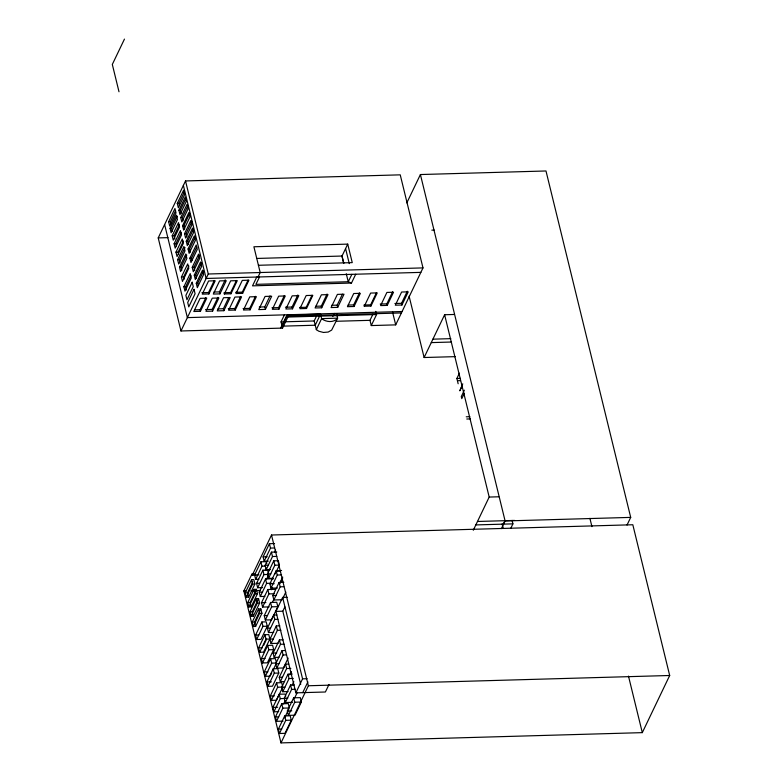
<?xml version="1.0" encoding="UTF-8"?>
<svg xmlns="http://www.w3.org/2000/svg" width="782" height="782" viewBox="0 0 782 782"><rect width="100%" height="100%" fill="white"/><g stroke="black" fill="none" stroke-linecap="round" stroke-linejoin="round"><path stroke-width="1.17" d="M124.455 39.1L112.315 64.437L119.001 91.768M336.495 313.543L337.628 318.166C333.885 322.995 325.967 322.213 321.607 318.616L320.522 314.168L287.375 315.117L287.844 317.042L282.556 328.088L180.974 330.972L158.218 237.914L185.52 180.945L400.237 174.845L422.994 267.903L395.692 324.872L371.274 325.566L369.994 320.327L372.877 314.296M168.629 221.697L174.943 208.53L176.009 212.909L169.704 226.076L168.629 221.697L170.339 221.648L175.598 210.671M177.279 203.408L183.584 190.241L184.66 194.63L178.355 207.787L177.279 203.408L178.892 203.359L184.141 192.392M170.065 228.315L176.37 215.148L177.446 219.537L171.141 232.694L170.065 228.315L171.522 228.276L177.299 216.203M178.912 210.241L185.226 197.074L186.292 201.463L179.987 214.62L178.912 210.241L180.368 210.202L185.627 199.234M180.73 217.582L187.035 204.415L188.11 208.794L181.805 221.961L180.73 217.582L182.284 217.533L188.071 205.47M172.196 235.783L178.501 222.626L179.567 227.005L173.262 240.162L172.196 235.783L174.103 235.734L179.361 224.766M182.577 225.734L188.882 212.567L189.958 216.946L183.653 230.113L182.577 225.734L183.887 225.695L189.664 213.633M174.112 243.749L180.417 230.582L181.492 234.962L175.188 248.129L174.112 243.749L175.872 243.701L181.131 232.733M184.532 233.681L190.847 220.514L191.913 224.893L185.608 238.06L184.532 233.681L186.096 233.632L191.873 221.57M175.97 252.136L182.274 238.969L183.35 243.349L177.045 256.516L175.97 252.136L178.13 252.068L183.389 241.1M186.243 241.237L192.548 228.07L193.613 232.45L187.309 245.616L186.243 241.237L187.7 241.188L193.477 229.126M177.622 259.653L183.926 246.486L185.002 250.866L178.687 264.033L177.622 259.653L179.225 259.604L185.011 247.542M188.071 248.979L194.376 235.812L195.451 240.191L189.136 253.358L188.071 248.979L189.527 248.93L195.305 236.868M179.518 267.17L185.823 254.003L186.888 258.383L180.583 271.55L179.518 267.17L180.974 267.131L186.751 255.059M189.909 258.148L196.214 244.991L197.289 249.37L190.974 262.537L189.909 258.148L191.463 258.109L196.722 247.141M181.404 277.063L187.709 263.905L188.785 268.285L182.48 281.452L181.404 277.063L183.614 277.004L188.873 266.036M192.235 267.317L198.54 254.15L199.615 258.539L193.31 271.696L192.235 267.317L193.946 267.268L199.723 255.206M183.887 286.769L190.202 273.602L191.267 277.981L184.963 291.148L183.887 286.769L185.696 286.72L190.955 275.743M194.259 275.156L200.563 261.999L201.639 266.379L195.324 279.536L194.259 275.156L195.715 275.117L201.492 263.055M196.262 283.28L202.567 270.113L203.643 274.492L197.328 287.659L196.262 283.28L197.719 283.24L203.496 271.168M180.974 330.972L208.276 274.003L185.52 180.945M200.436 311.314L206.741 298.147L200.114 298.343L193.809 311.5L200.436 311.314L200.045 309.721L205.832 297.659M208.892 293.954L215.197 280.787L208.569 280.982L202.264 294.14L208.892 293.954L208.54 292.527L214.327 280.464M219.947 293.876L226.252 280.709L219.615 280.904L213.31 294.061L219.947 293.876L219.459 291.882L225.236 279.819M212.587 311.138L218.892 297.971L212.264 298.167L205.959 311.324L212.587 311.138L212.166 309.408L217.943 297.346M224.346 293.983L230.651 280.816L237.288 280.63L230.973 293.788L224.346 293.983L224.043 292.712M230.973 293.788L230.67 292.527L236.447 280.464M223.877 310.698L230.182 297.531L223.554 297.727L217.249 310.884L223.877 310.698L223.398 308.743L228.657 297.766M242.615 293.367L248.92 280.2L242.293 280.386L235.978 293.553L242.615 293.367L242.312 292.136L248.099 280.073M235.255 310.043L241.56 296.877L234.932 297.062L228.627 310.229L235.255 310.043L234.883 308.519L240.66 296.446M256.75 277.033L252.527 285.85L351.489 283.045L355.722 274.218M258.05 276.994L260.191 272.527L253.896 246.77L347.726 244.111L352.252 262.625L258.422 265.284M250.084 309.828L256.388 296.671L249.761 296.857L243.456 310.024L250.084 309.828L249.732 308.372L255.509 296.31M265.391 309.398L271.696 296.241L265.069 296.427L258.764 309.594L265.391 309.398L264.775 306.876L270.034 295.909M278.978 309.134L285.283 295.967L278.656 296.153L272.351 309.32L278.978 309.134L278.607 307.6L284.384 295.537M282.556 328.088L281.041 321.91L284.413 314.882M280.65 328.137L286.368 316.221L401.41 312.947M287.375 315.117L282.087 326.162L315.224 325.224L320.522 314.168M292.507 308.822L298.812 295.664L292.175 295.85L285.87 309.007L292.507 308.822L292.067 307.033L297.844 294.961M306.515 308.509L312.82 295.342L306.192 295.528L299.877 308.695L306.515 308.509L306.212 307.277L311.998 295.215M343.709 262.977L342.017 256.037L347.726 244.111M316.309 329.672L321.607 318.616L337.628 318.166L331.666 330.082L328.205 332.047L323.465 332.458L318.782 331.216L316.339 329.623L314.188 320.972L316.593 315.948M321.705 307.785L328.01 294.618L321.382 294.814L315.078 307.971L321.705 307.785L321.294 306.094L327.072 294.022M337.716 307.365L344.021 294.198L337.394 294.384L331.089 307.551L337.716 307.365L337.179 305.136L342.428 294.169M332.839 316.427L334.285 313.416M354.05 306.495L360.355 293.338L353.728 293.524L347.423 306.691L354.05 306.495L353.66 304.902L359.446 292.839M406.816 202.89L420.403 174.542L545.992 170.975L630.703 517.391L627.037 525.025M364.314 306.241L370.629 293.074L377.256 292.888L370.951 306.045L364.314 306.241L364.021 305.009L370.648 304.824L376.425 292.751M255.841 575.21L252.205 575.308L271.51 535.015L632.824 524.751L669.685 675.492L642.305 732.636L280.992 742.9L243.837 590.967L251.912 574.115L255.548 574.017M371.274 325.566L376.572 314.52L375.8 311.373M245.216 592.864L251.521 579.697L253.837 579.628L254.903 584.007L248.598 597.174L246.291 597.243L245.216 592.864L247.523 592.795L252.782 581.828M268.294 561.134L264.169 561.251L263.104 556.872L269.409 543.705L274.56 543.558M258.891 579.267L255.665 579.354L254.59 574.975L260.905 561.808L266.271 561.662L266.809 563.851M246.291 597.243L252.596 584.076L251.521 579.697M387.227 305.4L393.532 292.233L386.904 292.429L380.599 305.586L387.227 305.4L386.846 303.846L392.623 291.774M264.169 561.251L270.484 548.094L269.409 543.705M255.665 579.354L261.97 566.188L260.905 561.808M262.576 587.595L257.649 587.732L256.584 583.352L262.889 570.186L267.806 570.049L268.617 573.333M270.474 569.56L266.173 569.687L265.108 565.298L271.413 552.141L276.779 551.984M247.777 602.531L254.082 589.374L256.398 589.305L257.464 593.685L251.159 606.852L248.852 606.92L247.777 602.531L250.093 602.472L256.398 589.305M265.245 570.43L266.3 568.231M266.173 569.687L272.488 556.52L271.413 552.141M274.56 552.297L275.606 550.108M257.649 587.732L263.954 574.574L262.889 570.186M248.852 606.92L255.157 593.753L254.082 589.374M268.275 571.437L269.331 569.247M273.104 578.25L268.529 578.387L267.454 573.998L273.768 560.841L278.333 560.714L279.409 565.093L275.205 573.861M264.893 596.392L260.298 596.529L259.223 592.15L265.538 578.983L273.573 578.758M249.937 611.856L256.242 598.699L258.559 598.631L259.624 603.01L253.319 616.177L251.012 616.236L249.937 611.856L252.254 611.788L258.559 598.631M266.779 578.817L268.353 575.523M268.529 578.387L274.834 565.22L273.768 560.841M260.298 596.529L266.603 583.362L265.538 578.983M251.012 616.236L257.317 603.078L256.242 598.699M401.938 305.009L408.243 291.842L401.616 292.028L395.311 305.195L401.938 305.009L401.528 303.318L407.305 291.246M277.444 588.005L270.963 588.191L269.888 583.812L276.193 570.645L281.598 570.498M252.234 622.13L258.549 608.973L260.856 608.904L261.931 613.284L255.616 626.45L253.309 626.509L252.234 622.13L254.551 622.061L260.856 608.904M269.135 606.891L262.596 607.076L261.52 602.697L267.825 589.53L275.469 589.315M270.963 588.191L277.268 575.024L276.193 570.645M262.596 607.076L268.9 593.909L267.825 589.53M253.309 626.509L259.614 613.352L258.549 608.973M271.491 589.716L272.547 587.526M285.831 592.062L282.146 599.745L273.856 599.98L272.791 595.601L279.096 582.434L283.837 582.297M264.257 615.63L270.562 602.463L276.74 602.287L277.815 606.666L271.51 619.833L265.323 620.009L264.257 615.63L267.346 615.542M280.064 582.522L282.693 577.038M280.064 583.46L282.683 577.986M255.577 635.131L261.882 621.973L266.203 621.846L267.278 626.226L260.973 639.393L256.652 639.51L255.577 635.131L258.813 635.043M272.332 602.472L273.905 599.178M273.856 599.98L280.171 586.813L279.096 582.434M265.323 620.009L271.637 606.842L270.562 602.463M256.652 639.51L262.957 626.353L261.882 621.973M273.7 632.413L268.461 632.56L267.395 628.181L273.7 615.014L276.848 614.926M329.007 684.465L325.39 692.002L295.85 692.842L275.938 611.397L282.644 597.399L287.238 597.262M258.617 647.877L264.922 634.72L268.793 634.603L269.858 638.992L263.554 652.149L259.683 652.256L258.617 647.877L262.478 647.77M268.461 632.56L274.775 619.393L273.7 615.014M259.683 652.256L265.997 639.099L264.922 634.72M263.534 645.58L266.163 640.087M300.718 684.377L282.82 611.201L284.883 606.891M279.839 625.854L276.29 625.962L269.986 639.119L271.061 643.498L278.138 643.303M261.423 658.561L267.727 645.404L272.605 645.267L273.671 649.647L267.366 662.804L262.498 662.95L261.423 658.561L265.078 658.464M271.061 643.498L277.366 630.341L276.29 625.962M262.498 662.95L268.803 649.783L267.727 645.404M278.998 657.3L274.169 657.437L273.104 653.058L279.409 639.901L283.025 639.793M270.171 676.176L265.342 676.313L264.277 671.924L270.582 658.767L275.401 658.63L276.476 663.009L272.801 670.692M274.169 657.437L280.474 644.28L279.409 639.901M265.342 676.313L271.657 663.146L270.582 658.767M266.897 681.953L273.201 668.786L277.727 668.659L278.793 673.038L272.488 686.205L267.972 686.332L266.897 681.953L271.422 681.826M288.147 658.112L283.416 667.984L276.789 668.17L275.714 663.791L282.019 650.624L285.332 650.526M270.689 675.071L271.745 672.882M455.212 356.641L424.118 357.521L444.616 314.745L454.176 314.472M267.972 686.332L274.277 673.165L273.201 668.786M276.789 668.17L283.094 655.003L282.019 650.624M282.243 688.16L276.466 700.232L271.344 700.379L270.269 695.99L276.574 682.833L281.696 682.686L282.771 687.065M284.521 681.562L280.327 681.689L279.262 677.3L285.567 664.143L288.705 664.055M271.344 700.379L277.649 687.212L276.574 682.833M280.327 681.689L286.632 668.522L285.567 664.143M288.069 691.571L282.752 691.728L281.686 687.339L287.991 674.182L292.243 674.055M278.734 711.649L273.954 711.786L272.879 707.407L279.194 694.24L285.166 694.074L285.704 696.263M289.76 674.925L291.344 671.63M282.752 691.728L289.066 678.561L287.991 674.182M273.954 711.786L280.259 698.619L279.194 694.24M292.556 702.324L285.322 702.529L284.257 698.15L290.562 684.983L294.179 684.885M276.505 721.327L275.44 716.947L281.745 703.78L288.275 703.595L289.35 707.974L282.82 708.16L276.505 721.327L283.045 721.141M292.292 684.964L293.866 681.669M283.612 703.937L285.186 700.643M285.322 702.529L291.627 689.362L290.562 684.983M278.372 729.117L284.677 715.95L290.21 715.794L291.275 720.173L284.971 733.34L279.448 733.496L278.372 729.117L281.686 729.019M295.85 692.842L302.566 678.844L282.644 597.399M287.346 710.994L293.651 697.827L300.288 697.642L301.353 702.021L295.049 715.188L288.421 715.374L287.346 710.994L291.764 710.867M284.619 717.847L288.822 709.069M294.658 697.935L297.287 692.451M279.448 733.496L285.753 720.33L284.677 715.95M288.421 715.374L294.726 702.216L293.651 697.827M302.742 692.647L307.893 681.875M280.992 742.9L308.372 685.755L271.51 535.015M458.154 383.757L456.864 378.498L459.415 373.161M462.758 383.825L459.816 390.814L462.377 385.448M464.352 390.198L461.292 396.591L461.781 398.625L464.342 393.287M473.286 530.245L489.19 497.059L444.616 314.745M503.276 524.136L504.918 520.695M501.448 528.593L505.104 520.959L420.403 174.542M510.881 528.124L512.914 523.862L512.073 520.421M259.546 276.945L255.89 284.355L348.234 281.735L351.489 283.045M351.88 274.326L348.234 281.735L346.279 273.739M158.218 237.914L167.983 237.64M431.82 230.143L434.235 230.074M256.711 258.451L342.017 256.037M208.276 274.003L422.994 267.903M420.853 272.371L206.135 278.47L183.379 185.412M213.936 292.038L219.459 291.882M201.912 292.712L208.54 292.527M225.148 292.683L230.67 292.527M235.685 292.321L242.312 292.136M259.253 307.033L264.775 306.876M331.646 305.293L337.179 305.136M394.89 303.504L401.528 303.318M348.137 305.058L353.66 304.902M380.218 304.032L386.846 303.846M217.875 308.9L223.398 308.743M228.256 308.704L234.883 308.519M315.762 306.251L321.294 306.094M194.523 309.877L200.045 309.721M205.529 309.604L212.166 309.408M285.43 307.218L292.067 307.033M243.094 308.558L249.732 308.372M271.98 307.795L278.607 307.6M299.584 307.463L306.212 307.277M402.095 311.519L187.377 317.619L164.621 224.561M287.844 317.042L376.572 314.52M281.041 321.91L314.188 320.972M336.426 321.275L369.994 320.327M432.915 339.163L450.803 338.655M431.263 342.604L451.537 342.027M456.864 378.498L460.481 378.39M458.291 380.687L460.481 380.629M466.238 416.816L469.855 416.718M466.766 419.005L470.383 418.908M489.19 497.059L498.76 496.785M477.489 521.477L514.566 520.421M505.104 520.959L630.703 517.391M475.847 524.918L512.914 523.862M270.484 548.094L274.599 547.977M272.488 556.52L276.779 556.393M263.104 556.872L267.219 556.755M265.108 565.298L268.324 565.21M274.834 565.22L279.409 565.093M261.97 566.188L265.196 566.1M276.525 571.134L279.839 571.036M267.454 573.998L270.885 573.91M263.954 574.574L267.894 574.457M254.59 574.975L258.891 574.848M277.268 575.024L281.588 574.907M256.584 583.352L259.536 583.264M266.603 583.362L271.198 583.235M252.596 584.076L254.903 584.007M269.888 583.812L274.208 583.685M280.171 586.813L283.719 586.715M243.837 590.967L246.203 590.899M250.924 590.762L260.377 590.498M259.223 592.15L262.674 592.052M255.157 593.753L257.464 593.685M268.9 593.909L274.355 593.753M272.791 595.601L276.339 595.493M261.52 602.697L265.89 602.57M257.317 603.078L259.624 603.01M271.637 606.842L277.815 606.666M275.938 611.397L282.82 611.201M259.614 613.352L261.931 613.284M274.775 619.393L277.913 619.305M262.957 626.353L267.278 626.226M267.395 628.181L270.533 628.093M277.366 630.341L280.904 630.233M265.997 639.099L273.524 639.021M280.474 644.28L284.101 644.173M268.803 649.783L273.671 649.647M273.104 653.058L276.72 652.96M283.094 655.003L286.408 654.905M271.657 663.146L276.476 663.009M275.714 663.791L279.027 663.693M286.632 668.522L290.826 668.405M264.277 671.924L267.894 671.826M274.277 673.165L278.793 673.038M279.262 677.3L282.4 677.212M289.066 678.561L293.318 678.444M302.566 678.844L307.15 678.708M308.372 685.755L669.685 675.492M277.649 687.212L281.745 687.095M281.686 687.339L284.873 687.251M291.627 689.362L295.244 689.265M270.269 695.99L274.365 695.882M284.257 698.15L287.874 698.043M280.259 698.619L285.039 698.482M294.726 702.216L301.353 702.021M272.879 707.407L277.669 707.27M275.44 716.947L278.705 716.85M285.753 720.33L291.275 720.173M589.902 518.329L591.935 526.628M628.484 676.107L642.305 732.636M502.122 523.891L503.246 528.476M409.103 296.153L424.118 357.521M392.525 311.92L395.692 324.872M370.648 304.824L370.951 306.045M345.585 248.578L349.271 263.612M341.802 255.46L343.757 263.456M178.892 203.359L179.42 205.558M180.368 210.202L181.18 213.486M182.284 217.533L183.086 220.827M186.096 233.632L186.898 236.917M183.887 225.695L184.689 228.979M187.7 241.188L188.501 244.483M189.527 248.93L190.329 252.224M193.946 267.268L194.747 270.552M197.719 283.24L198.257 285.43M191.463 258.109L192.001 260.298M195.715 275.117L196.517 278.402M174.103 235.734L174.904 239.018M178.13 252.068L178.667 254.267M175.872 243.701L176.409 245.89M170.339 221.648L170.877 223.838M183.614 277.004L184.151 279.194M179.225 259.604L180.036 262.889M171.522 228.276L172.323 231.56M180.974 267.131L181.776 270.416M185.696 286.72L186.507 290.005M251.912 574.115L252.205 575.308M281.745 703.78L282.82 708.16M250.093 602.472L251.159 606.852M252.254 611.788L253.319 616.177M247.523 592.795L248.598 597.174M254.551 622.061L255.616 626.45M192.186 282.224L185.881 295.381L186.947 299.77L193.262 286.603L192.186 282.224M194.014 289.32L187.709 302.487L188.775 306.867L195.08 293.709L194.014 289.32"/></g></svg>
